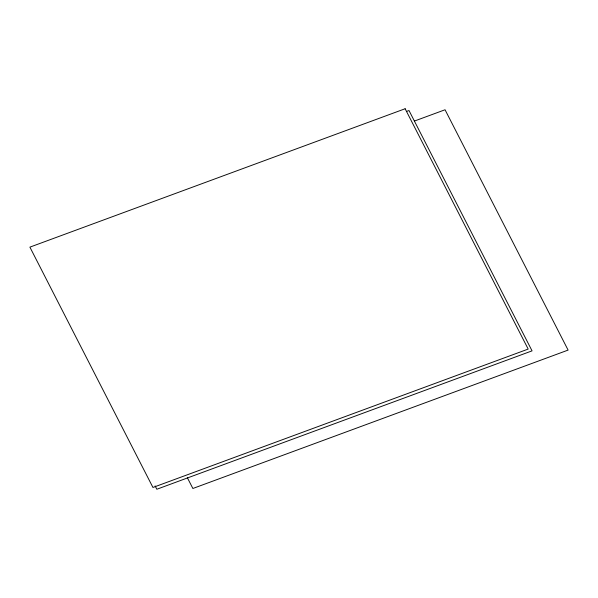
<?xml version="1.0" encoding="UTF-8"?>
<svg xmlns="http://www.w3.org/2000/svg" width="598" height="598" viewBox="0 0 598 598"><rect width="100%" height="100%" fill="white"/><g stroke="black" fill="none" stroke-linecap="round" stroke-linejoin="round"><path stroke-width="0.9" d="M406.378 111.505L409.002 110.533L532.048 350.862L156.818 489.254L155.114 485.927M414.436 121.05L445.054 109.763L568.1 350.092L192.87 488.484L187.331 477.667M405.13 108.746L29.9 247.138L152.946 487.467L528.184 349.075L405.13 108.746"/></g></svg>
